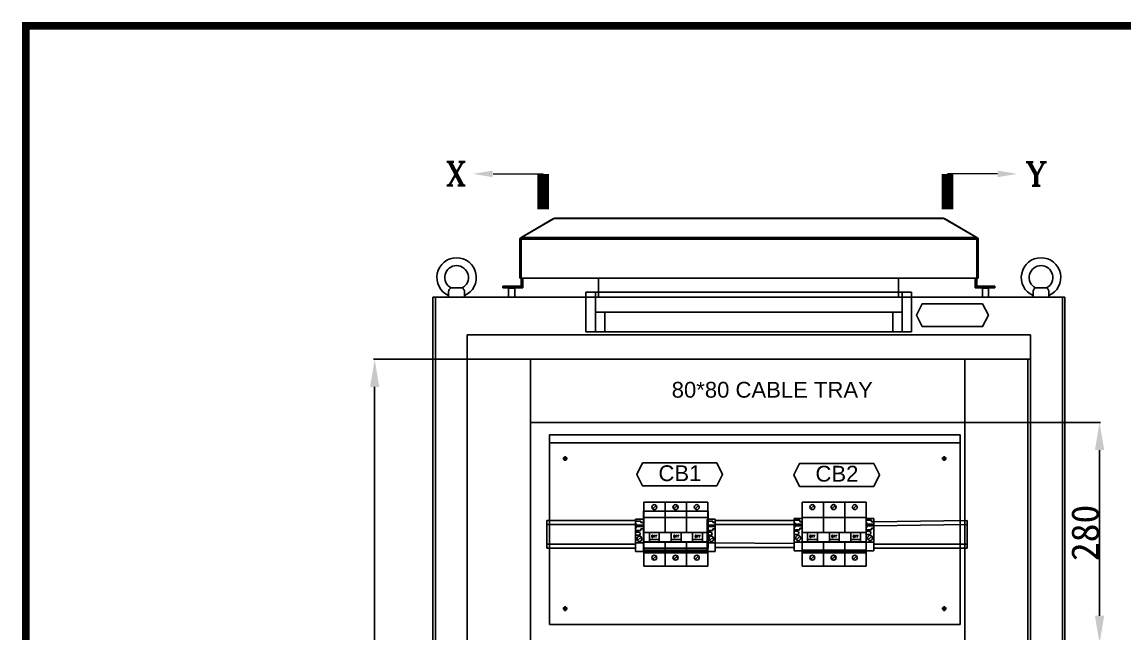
# Model space of a CAD drawing. Extents: x 81437 to 204847, y -54769 to -29444.
# Drawn here: x 91346 to 92742, y -38998 to -38223 of the extents above; entities that cross this region are included whole.
import ezdxf
from ezdxf.enums import TextEntityAlignment as Align
from ezdxf.lldxf.tags import DXFTag

# ---------------------------------------------------------------- set-up
doc = ezdxf.new("R2010")
doc.units = 0
doc.header["$LTSCALE"] = 100
doc.header["$MEASUREMENT"] = 0
for name, color, linetype in [('COMPONENT', 7, 'Continuous'), ('LOOP', 5, 'Continuous'), ('PANEL', 7, 'Continuous'), ('PSU', 12, 'Continuous'), ('t', 1, 'Continuous'), ('TEXT', 7, 'Continuous'), ('操作台', 7, 'Continuous')]:
    doc.layers.add(name, color=color, linetype=linetype)
doc.styles.add('HZ', font='arial.ttf', dxfattribs={"width": 0.7})
doc.styles.add('ROMANS', font='romans', dxfattribs={"width": 0.8, "height": 2})
doc.styles.add('ROMANT', font='romant.shx')
doc.styles.get("Standard").update_dxf_attribs({"font": ''})
doc.styles.add('微软雅黑', font='')
doc.styles.get('Standard').set_extended_font_data('SimSun')
doc.styles.get('微软雅黑').set_extended_font_data('Microsoft YaHei')
tags = doc.linetypes.add('CENTER2', pattern=[1.125, 0.75, -0.125, 0.125, -0.125]).pattern_tags.tags
tags[10:11] = [DXFTag(74, 4), DXFTag(75, 0), DXFTag(340, '0'), DXFTag(46, 1.0), DXFTag(50, 0.0), DXFTag(44, 0.0), DXFTag(45, 0.0)]
tags[8:9] = [DXFTag(74, 4), DXFTag(75, 0), DXFTag(340, '0'), DXFTag(46, 1.0), DXFTag(50, 0.0), DXFTag(44, 0.0), DXFTag(45, 0.0)]
tags[6:7] = [DXFTag(74, 4), DXFTag(75, 0), DXFTag(340, '0'), DXFTag(46, 1.0), DXFTag(50, 0.0), DXFTag(44, 0.0), DXFTag(45, 0.0)]
tags[4:5] = [DXFTag(74, 4), DXFTag(75, 0), DXFTag(340, '0'), DXFTag(46, 1.0), DXFTag(50, 0.0), DXFTag(44, 0.0), DXFTag(45, 0.0)]
tags = doc.linetypes.add('HIDDEN', pattern=[0.375, 0.25, -0.125]).pattern_tags.tags
tags[6:7] = [DXFTag(74, 4), DXFTag(75, 0), DXFTag(340, '0'), DXFTag(46, 1.0), DXFTag(50, 0.0), DXFTag(44, 0.0), DXFTag(45, 0.0)]
tags[4:5] = [DXFTag(74, 4), DXFTag(75, 0), DXFTag(340, '0'), DXFTag(46, 1.0), DXFTag(50, 0.0), DXFTag(44, 0.0), DXFTag(45, 0.0)]
doc.dimstyles.new('ISO-25', dxfattribs={"dimtxt": 35, "dimasz": 35, "dimexe": 1.25, "dimexo": 0.625, "dimtad": 1, "dimtoh": 1, "dimdec": 0, "dimtxsty": 'Standard', "dimcen": 2.5, "dimadec": 0, "dimazin": 0, "dimtfac": 1, "dimtdec": 0, "dimtmove": 0, "dimatfit": 3, "dimfxl": 1, "dimarcsym": 0})

# ---------------------------------------------------------------- blocks, each defined once
blk = doc.blocks.new('风帽正面')
at = {"linetype": 'Continuous'}
for p, q in [((60582.9, -62124.9), (60541.6, -62148.8)), ((60583.7, -62124.9), (60542.3, -62148.8)), ((60582.9, -62124.9), (60583.1, -62125.3)), ((60583.7, -62124.9), (61076.8, -62124.9)), ((60584.3, -62124.6), (61076.2, -62124.6)), ((61076.8, -62124.9), (61118.1, -62148.8)), ((61077.6, -62124.9), (61077.4, -62125.3)), ((61077.6, -62124.9), (61118.9, -62148.8)), ((60540.2, -62200.6), (60540.2, -62151.1)), ((60540.2, -62151.1), (60541.7, -62151.1)), ((60541.6, -62148.8), (60542.1, -62149.6)), ((60541.7, -62200.6), (60541.7, -62151.1)), ((60541.7, -62151.1), (61118.7, -62151.1)), ((60542.3, -62148.8), (61118.1, -62148.8)), ((61118.9, -62148.8), (61118.4, -62149.6)), ((61118.7, -62200.6), (61118.7, -62151.1)), ((61120.2, -62151.1), (61118.7, -62151.1)), ((61120.2, -62200.6), (61120.2, -62151.1)), ((60540.2, -62200.6), (60541.7, -62200.6)), ((60541.7, -62210.6), (60541.7, -62200.6)), ((60541.7, -62200.6), (61118.7, -62200.6)), ((60543.7, -62212.6), (60543.7, -62200.6)), ((60639.7, -62224.6), (60639.7, -62200.6)), ((61019.7, -62224.6), (61019.7, -62200.6)), ((61116.7, -62212.6), (61116.7, -62200.6)), ((61118.7, -62210.6), (61118.7, -62200.6)), ((61120.2, -62200.6), (61118.7, -62200.6)), ((60518.7, -62210.6), (60518.7, -62212.6)), ((60518.7, -62210.6), (60541.7, -62210.6)), ((60518.7, -62212.6), (60543.7, -62212.6)), ((60521.7, -62210.6), (60521.7, -62212.6)), ((60526.2, -62212.6), (60525.7, -62213.1)), ((60525.7, -62224.6), (60525.7, -62213.1)), ((60525.7, -62213.1), (60533.7, -62213.1)), ((60533.7, -62213.1), (60533.2, -62212.6)), ((60533.7, -62224.6), (60533.7, -62213.1)), ((60543.7, -62212.6), (60541.7, -62210.6)), ((61116.7, -62212.6), (61118.7, -62210.6)), ((61141.7, -62212.6), (61116.7, -62212.6)), ((61118.7, -62210.6), (61141.7, -62210.6)), ((61126.2, -62212.6), (61125.7, -62213.1)), ((61125.7, -62224.6), (61125.7, -62213.1)), ((61125.7, -62213.1), (61133.7, -62213.1)), ((61133.7, -62213.1), (61133.2, -62212.6)), ((61133.7, -62224.6), (61133.7, -62213.1)), ((61138.7, -62210.6), (61138.7, -62212.6)), ((61141.7, -62210.6), (61141.7, -62212.6))]:
    blk.add_line(p, q, dxfattribs=at)
for centre, radius, start, end in [((60584.3, -62127.3), 2.7, 90, 120), ((61076.2, -62127.3), 2.7, 60, 90), ((60542.9, -62151.1), 2.7, 120, 180), ((60693.6, -62183.3), 155.2, 167.8738, 168.0486), ((60588.1, -62160.6), 47.3, 167.3118, 167.8829), ((61072.4, -62160.6), 47.3, 12.1171, 12.6882), ((60966.9, -62183.3), 155.2, 11.9514, 12.1262), ((61117.5, -62151.1), 2.7, 0, 60)]:
    blk.add_arc(centre, radius, start, end, dxfattribs=at)
for points, start_tangent, end_tangent in [([(60583.7, -62124.9), (60583.8, -62124.8), (60584.1, -62124.6)], (0.647129, 0.762381), (0.925529, 0.378677)), ([(60584.1, -62124.6), (60584.3, -62124.6)], (0.925529, 0.378677), (1, 0)), ([(61076.4, -62124.6), (61076.2, -62124.6)], (-0.925529, 0.378677), (-1, 0)), ([(61076.8, -62124.9), (61076.7, -62124.8), (61076.4, -62124.6)], (-0.647129, 0.762381), (-0.925529, 0.378677)), ([(60542.1, -62149.4), (60542.1, -62149.6), (60541.9, -62150.2)], (-0.266985, -0.963701), (-0.2203, -0.975432)), ([(60542.3, -62148.8), (60542.3, -62148.9), (60542.1, -62149.4)], (-0.390683, -0.920525), (-0.266985, -0.963701)), ([(61118.1, -62148.8), (61118.2, -62148.9), (61118.3, -62149.4)], (0.390683, -0.920525), (0.266985, -0.963701)), ([(61118.3, -62149.4), (61118.4, -62149.6), (61118.5, -62150.2)], (0.266985, -0.963701), (0.2203, -0.975432))]:
    blk.add_spline(points, degree=3, dxfattribs=dict(at, start_tangent=start_tangent, end_tangent=end_tangent))
blk = doc.blocks.new('LAMP')
at = {"layer": 'PANEL', "color": 9}
for p, q in [((-206.2, 0), (206.2, 0)), ((-206.2, -50), (-206.2, 0)), ((-194.2, -50), (-194.2, 0)), ((194.2, -50), (194.2, 0)), ((206.2, 0), (206.2, -50)), ((-194.2, -25), (194.2, -25)), ((-182.2, -25), (-182.2, -50)), ((182.2, -25), (182.2, -50)), ((206.2, -50), (-206.2, -50))]:
    blk.add_line(p, q, dxfattribs=at)
blk = doc.blocks.new('*D206')
at = {"color": 0, "lineweight": -2, "transparency": 16777216}
for p, q in [((92540, -38729.6), (92711.2, -38729.6)), ((92709.9, -38764.6), (92709.9, -38974.6)), ((92540, -39009.6), (92711.2, -39009.6))]:
    blk.add_line(p, q, dxfattribs=at)
at = {"color": 0, "transparency": 16777216}
for points in [[(92704.1, -38764.6), (92715.8, -38764.6), (92709.9, -38729.6)], [(92704.1, -38974.6), (92715.8, -38974.6), (92709.9, -39009.6)]]:
    blk.add_solid(points, dxfattribs=at)
at = {"layer": 'Defpoints', "color": 0, "transparency": 16777216}
for p in [(92539.3, -38729.6, -63738.9), (92539.3, -39009.6), (92709.9, -39009.6)]:
    blk.add_point(p, dxfattribs=at)
at = {"color": 0, "transparency": 16777216, "insert": (92691.8, -38869.6), "char_height": 35, "attachment_point": 5, "rotation": 90}
blk.add_mtext('280', dxfattribs=at)
blk = doc.blocks.new('*D213')
at = {"color": 0, "lineweight": -2, "transparency": 16777216}
for p, q in [((91908.7, -38649.6), (91790.8, -38649.6)), ((91792.1, -38684.6), (91792.1, -40415.1)), ((91908.7, -40450.1), (91790.8, -40450.1))]:
    blk.add_line(p, q, dxfattribs=at)
at = {"color": 0, "transparency": 16777216}
for points in [[(91786.3, -38684.6), (91797.9, -38684.6), (91792.1, -38649.6)], [(91786.3, -40415.1), (91797.9, -40415.1), (91792.1, -40450.1)]]:
    blk.add_solid(points, dxfattribs=at)
at = {"layer": 'Defpoints', "color": 0, "transparency": 16777216}
for p in [(91909.3, -38649.6), (91792.1, -40450.1), (91909.3, -40450.1)]:
    blk.add_point(p, dxfattribs=at)
at = {"color": 0, "transparency": 16777216, "insert": (91774, -39549.8), "char_height": 35, "attachment_point": 5, "rotation": 90}
blk.add_mtext('1800', dxfattribs=at)
blk = doc.blocks.new('NZ125-3P')
at = {"layer": 'COMPONENT', "color": 6, "linetype": 'HIDDEN', "ltscale": 0.2}
for p, q in [((86866.6, -25525.6), (86871, -25521.3)), ((86893.3, -25525.6), (86897.7, -25521.3)), ((86893.6, -25525.6), (86898, -25521.3)), ((86920.3, -25525.6), (86924.7, -25521.3)), ((86866.6, -25589.8), (86871, -25585.5)), ((86893.3, -25589.8), (86897.7, -25585.5)), ((86893.6, -25589.8), (86898, -25585.5)), ((86920.3, -25589.8), (86924.7, -25585.5))]:
    blk.add_line(p, q, dxfattribs=at)
for centre in [(86868.8, -25523.5), (86895.5, -25523.5), (86895.8, -25523.5), (86922.5, -25523.5), (86868.8, -25587.6), (86895.5, -25587.6), (86895.8, -25587.6), (86922.5, -25587.6)]:
    blk.add_circle(centre, 3.1, dxfattribs=at)
at = {"layer": 'PSU', "linetype": 'HIDDEN', "ltscale": 0.2}
for p, q in [((86855.7, -25517.4), (86909.7, -25517.4)), ((86855.7, -25536.6), (86855.7, -25517.4)), ((86882.7, -25536.6), (86882.7, -25517.4)), ((86882.7, -25517.4), (86936.7, -25517.4)), ((86882.7, -25536.6), (86882.7, -25517.4)), ((86909.7, -25536.6), (86909.7, -25517.4)), ((86909.7, -25536.6), (86909.7, -25517.4)), ((86936.7, -25536.6), (86936.7, -25517.4)), ((86909.7, -25555.8), (86909.7, -25536.6)), ((86936.7, -25598.4), (86936.7, -25536.6)), ((86855.7, -25598.4), (86855.7, -25581.6)), ((86882.7, -25598.4), (86882.7, -25581.6)), ((86882.7, -25598.4), (86882.7, -25581.6)), ((86909.7, -25598.4), (86909.7, -25581.6)), ((86909.7, -25598.4), (86909.7, -25581.6)), ((86936.7, -25598.4), (86936.7, -25584.6)), ((86855.7, -25598.4), (86909.7, -25598.4)), ((86882.7, -25598.4), (86936.7, -25598.4))]:
    blk.add_line(p, q, dxfattribs=at)
at = {"layer": 'PSU'}
for p, q in [((86855.7, -25536.6), (86909.7, -25536.6)), ((86855.7, -25581.6), (86855.7, -25536.6)), ((86882.7, -25555.8), (86882.7, -25536.6)), ((86882.7, -25536.6), (86936.7, -25536.6)), ((86882.7, -25555.8), (86882.7, -25536.6)), ((86909.7, -25555.8), (86909.7, -25536.6)), ((86936.7, -25581.6), (86936.7, -25536.6)), ((86855.7, -25555.8), (86873.7, -25555.8)), ((86855.7, -25567.5), (86909.7, -25567.5)), ((86862.8, -25567.5), (86862.8, -25555.8)), ((86862.8, -25564.4), (86875.1, -25564.4)), ((86873.7, -25555.8), (86891.7, -25555.8)), ((86875.1, -25567.5), (86875.1, -25555.8)), ((86882.7, -25555.8), (86900.7, -25555.8)), ((86882.7, -25567.5), (86936.7, -25567.5)), ((86882.7, -25581.6), (86882.7, -25567.5)), ((86890.3, -25567.5), (86890.3, -25555.8)), ((86890.3, -25564.4), (86902.6, -25564.4)), ((86891.7, -25555.8), (86909.7, -25555.8)), ((86900.7, -25555.8), (86918.7, -25555.8)), ((86902.6, -25567.5), (86902.6, -25555.8)), ((86909.7, -25581.6), (86909.7, -25567.5)), ((86917.3, -25567.5), (86917.3, -25555.8)), ((86917.3, -25564.4), (86929.6, -25564.4)), ((86918.7, -25555.8), (86936.7, -25555.8)), ((86929.6, -25567.5), (86929.6, -25555.8)), ((86855.7, -25568), (86909.7, -25568)), ((86855.7, -25577.9), (86909.7, -25577.9)), ((86855.7, -25579.2), (86909.7, -25579.2)), ((86855.7, -25581.6), (86909.7, -25581.6)), ((86873.7, -25581.6), (86873.7, -25581.6)), ((86882.7, -25568), (86936.7, -25568)), ((86882.7, -25577.9), (86936.7, -25577.9)), ((86882.7, -25579.2), (86936.7, -25579.2)), ((86882.7, -25581.6), (86936.7, -25581.6)), ((86891.7, -25581.6), (86891.7, -25581.6)), ((86900.7, -25581.6), (86900.7, -25581.6)), ((86918.7, -25581.6), (86918.7, -25581.6))]:
    blk.add_line(p, q, dxfattribs=at)
at = {"layer": 'TEXT', "style": 'ROMANS'}
for p in [(86868.7, -25560.5), (86896.5, -25560.5), (86923.6, -25560.5)]:
    blk.add_text('OFF', height=3.09, dxfattribs=at).set_placement(p, align=Align.MIDDLE)
blk = doc.blocks.new('堵头')
at = {"color": 53}
for p, q in [((0, -41), (0, 0)), ((0, 0), (10, 0)), ((10, 0), (10, -41)), ((0, -11), (10, -11)), ((7.3, -18.3), (2.7, -13.8)), ((0, -20.6), (4, -20.6)), ((0, -24.6), (4, -24.6)), ((0, -26.6), (7, -26.6)), ((7, -28.6), (7, -26.6)), ((0, -29.6), (1, -29.6)), ((0, -35.6), (1, -35.6)), ((0, -38.6), (7, -38.6)), ((10, -41), (0, -41)), ((1, -29.6), (1, -31.6)), ((10, -31.6), (1, -31.6)), ((10, -33.6), (1, -33.6)), ((1, -35.6), (1, -33.6)), ((10, -28.6), (7, -28.6)), ((10, -36.6), (7, -36.6)), ((7, -36.6), (7, -38.6))]:
    blk.add_line(p, q, dxfattribs=at)
blk.add_arc((4, -22.6), 2, 270, 90, dxfattribs=at)
blk.add_ellipse((5, -16.1), major_axis=(0, -3.5), ratio=0.857143, start_param=4.712389, end_param=10.995574, dxfattribs=at)
blk = doc.blocks.new('图框')
at = {"layer": 't', "color": 7, "const_width": 9.62}
blk.add_lwpolyline([(4109.5, -3210.4), (4109.5, -58.9), (-6.2, -58.9), (-6.2, -3210.4)], close=True, dxfattribs=at)
at = {"color": 7, "style": '微软雅黑', "flags": 8}
for tag, p, height in [('DWG.NAME:', (1375.5, -2969.2), 25), ('DWG.NO.:', (3122, -3089.3), 24), ('图纸编号', (3309.2, -3111.3), 24), ('FILENO.:', (3122.5, -3165), 24), ('文档号', (3311.6, -3183), 24)]:
    blk.add_attdef(tag, p, '', height=height, dxfattribs=at)
at = {"color": 7, "style": '微软雅黑', "width": 0.8, "flags": 8}
for tag, p, height in [('PROJECT_NAME', (3324.7, -2969.2), 25), ('PROJECTNAME:', (3119.3, -2971.7), 24)]:
    blk.add_attdef(tag, p, '', height=height, dxfattribs=at)
at = {"color": 7, "style": '微软雅黑', "flags": 8}
for tag, height, width, p in [('RENLIU', 24, 0.7, (692, -3009.2)), ('SHUFENWANG', 24, 0.7, (879.6, -3009.2)), ('FANGHOU', 24, 0.7, (1063.6, -3009.2)), ('DANDANLI', 24, 0.7, (1243.9, -3009.2)), ('#10STATIONONTROLCABINETCOVER', 30, 0.6, (1771.7, -3076)), ('HANGZHOUHOLLYSYSAUTOMATIONCO.,LTD.', 24, 0.7, (2763.9, -3104.6))]:
    blk.add_attdef(tag, text='', height=height, dxfattribs=dict(at, width=width)).set_placement(p, align=Align.MIDDLE)
for tag, p in [('图纸名称:', (1371.6, -3024.8)), ('项目名称', (3272.9, -3045.6))]:
    blk.add_attdef(tag, text='', height=25, dxfattribs=at).set_placement(p, align=Align.BOTTOM_LEFT)
at = {"color": 7, "flags": 8}
blk.add_attdef('A', text='', height=23, dxfattribs=at).set_placement((53.7, -3033.7), align=Align.MIDDLE)
at = {"color": 7, "style": '微软雅黑', "flags": 8}
for tag, height, p in [('设计时间', 23, (207.7, -3033.7)), ('刘仁', 23, (692, -3061.1)), ('王姝芬', 23, (879.6, -3061.1)), ('侯方', 23, (1063.6, -3061.1)), ('李丹丹', 23, (1243.9, -3061.1)), ('PAGEXOFX', 24, (3947.6, -3097.9)), ('REV.', 24, (53.2, -3121.9)), ('DATE', 24, (202.7, -3121.9)), ('DESCRIPTION', 24, (445.6, -3121.9)), ('PREPARED', 24, (692, -3121.9)), ('CHECKED', 24, (879.6, -3121.9)), ('SIGNED', 24, (1063.6, -3121.9)), ('APPROVED', 24, (1243.9, -3121.9)), ('图纸名称', 30, (1771.7, -3153.6)), ('第几页共几页', 24, (3947.6, -3172.9))]:
    blk.add_attdef(tag, text='', height=height, dxfattribs=at).set_placement(p, align=Align.MIDDLE)

msp = doc.modelspace()

# ---------------------------------------------------------------- linework, layer by layer
at = {"color": 7}
for p, q in [((91865.8, -40681.1), (91865.8, -38571.1)), ((91865.8, -38571.1), (92665.8, -38571.1)), ((92665.8, -38571.1), (92665.8, -40681.1)), ((91909.3, -40527.6), (91909.3, -38618.6)), ((91909.3, -38695.1), (91909.3, -40495.4))]:
    msp.add_line(p, q, dxfattribs=at)
at = {"color": 7, "linetype": 'HIDDEN'}
for p, q in [((91869, -40571.1), (91869, -38571.1)), ((92662.8, -38571.1), (92662.8, -40571.1))]:
    msp.add_line(p, q, dxfattribs=at)
at = {"color": 7, "linetype": 'Continuous'}
msp.add_line((91910.3, -38618.6), (92622.3, -38618.6), dxfattribs=at)
for p, q in [((92622.3, -38618.6), (92622.3, -40571.1)), ((91909.3, -38649.6), (92622.3, -38649.6)), ((91909.3, -38649.6), (92622.3, -38649.6))]:
    msp.add_line(p, q)
at = {"color": 4, "linetype": 'CENTER2'}
for p, q in [((92030.3, -38775.5, -63738.9), (92036.3, -38775.5, -63738.9)), ((92033.3, -38772.5, -63738.9), (92033.3, -38778.5, -63738.9)), ((92510.3, -38775.5, -63738.9), (92516.3, -38775.5, -63738.9)), ((92510.3, -38775.5, -63738.9), (92516.3, -38775.5, -63738.9)), ((92513.3, -38772.5, -63738.9), (92513.3, -38778.5, -63738.9)), ((92513.3, -38772.5, -63738.9), (92513.3, -38778.5, -63738.9)), ((92030.3, -38965.5, -63738.9), (92036.3, -38965.5, -63738.9)), ((92033.3, -38962.5, -63738.9), (92033.3, -38968.5, -63738.9)), ((92510.3, -38965.5, -63738.9), (92516.3, -38965.5, -63738.9)), ((92513.3, -38962.5, -63738.9), (92513.3, -38968.5, -63738.9))]:
    msp.add_line(p, q, dxfattribs=at)
at = {"linetype": 'CENTER2'}
for p, q in [((92033.2, -38775.5, -63738.9), (92033.4, -38775.5, -63738.9)), ((92033.3, -38775.6, -63738.9), (92033.3, -38775.4, -63738.9)), ((92513.2, -38775.5, -63738.9), (92513.4, -38775.5, -63738.9)), ((92513.2, -38775.5, -63738.9), (92513.4, -38775.5, -63738.9)), ((92513.3, -38775.6, -63738.9), (92513.3, -38775.4, -63738.9)), ((92513.3, -38775.6, -63738.9), (92513.3, -38775.4, -63738.9)), ((92033.2, -38965.5, -63738.9), (92033.4, -38965.5, -63738.9)), ((92033.3, -38965.6, -63738.9), (92033.3, -38965.4, -63738.9)), ((92513.2, -38965.5, -63738.9), (92513.4, -38965.5, -63738.9)), ((92513.3, -38965.6, -63738.9), (92513.3, -38965.4, -63738.9))]:
    msp.add_line(p, q, dxfattribs=at)
at = {"color": 6}
for p, q in [((92010, -38853.9, -63738.8), (92122.3, -38853.9, -63738.9)), ((92010, -38888.9, -63738.8), (92010, -38853.9, -63738.8)), ((92010, -38858.9, -63738.8), (92122.3, -38858.9, -63738.9)), ((92542.3, -38853.9, -63738.8), (92424.3, -38855.6, -63737.8)), ((92542.3, -38858.9, -63738.8), (92424.3, -38860.6, -63737.8)), ((92542.3, -38888.9, -63738.8), (92542.3, -38853.9, -63738.8)), ((92010, -38883.9, -63738.8), (92122.3, -38883.9, -63738.9)), ((92010, -38888.9, -63738.8), (92122.3, -38888.9, -63738.9)), ((92542.3, -38883.9, -63738.8), (92424.3, -38883.9, -63737.8)), ((92542.3, -38888.9, -63738.8), (92424.3, -38888.9, -63737.8))]:
    msp.add_line(p, q, dxfattribs=at)
at = {"color": 7}
for points in [[(91905.8, -38571.1), (91905.8, -38564, 0.414214), (91900.8, -38559), (91890.8, -38559, 0.414214), (91885.8, -38564), (91885.8, -38571.1)], [(92625.8, -38571.1), (92625.8, -38564, -0.414214), (92630.8, -38559), (92640.8, -38559, -0.414214), (92645.8, -38564), (92645.8, -38571.1)]]:
    msp.add_lwpolyline(points, format="xyb", dxfattribs=at)
at = {"color": 3}
msp.add_lwpolyline([(92561.8, -38579.3), (92485.4, -38579.3), (92478.1, -38593.8), (92485.4, -38608.3), (92561.8, -38608.3), (92569.1, -38593.8), (92561.8, -38579.3)], dxfattribs=at)
at = {"color": 7}
msp.add_lwpolyline([(91909.3, -38618.6), (92622.3, -38618.6)], dxfattribs=at)
for points in [[(91909.3, -40450.1), (91989.3, -40450.1), (91989.3, -38649.6), (91909.3, -38649.6)], [(91989.3, -38649.6), (92539.3, -38649.6), (92539.3, -38729.6), (91989.3, -38729.6)], [(92539.3, -40450.1), (92619.3, -40450.1), (92619.3, -38649.6), (92539.3, -38649.6)]]:
    msp.add_lwpolyline(points, close=True)
at = {"elevation": -63738.9}
for points in [[(92013.3, -38985.5), (92533.3, -38985.5), (92533.3, -38745.5), (92013.3, -38745.5)], [(92013.3, -38985.5), (92533.3, -38985.5), (92533.3, -38755.5), (92013.3, -38755.5)]]:
    msp.add_lwpolyline(points, close=True, dxfattribs=at)
at = {"color": 3, "elevation": -63737.8}
for points in [[(92225.3, -38781), (92131.3, -38781), (92124, -38795.5), (92131.3, -38810), (92225.3, -38810), (92232.6, -38795.5), (92225.3, -38781)], [(92424.1, -38781.6), (92330, -38781.6), (92322.8, -38796.1), (92330, -38810.7), (92424.1, -38810.7), (92431.4, -38796.1), (92424.1, -38781.6)]]:
    msp.add_lwpolyline(points, dxfattribs=at)
at = {"color": 0, "elevation": -63738.9}
msp.add_lwpolyline([(92132.3, -38842), (92214.2, -38842), (92214.2, -38889), (92132.3, -38889)], close=True, dxfattribs=at)
for centre in [(92033.3, -38775.5, -63738.9), (92513.3, -38775.5, -63738.9), (92033.3, -38965.5, -63738.9), (92513.3, -38965.5, -63738.9)]:
    msp.add_circle(centre, 2)
at = {"color": 7}
for centre, radius, start, end in [((91895.8, -38546.1), 25, 293.5782, 246.4218), ((92635.8, -38546.1), 25, 293.5782, 246.4218), ((91895.8, -38546.1), 15, 297.5291, 242.4709), ((92635.8, -38546.1), 15, 297.5291, 242.4709)]:
    msp.add_arc(centre, radius, start, end, dxfattribs=at)
at = {"layer": 'LOOP', "color": 5, "lineweight": 0}
for p, q in [((91942, -38414.9), (92005.4, -38414.9)), ((92580.8, -38414.9), (92517.4, -38414.9))]:
    msp.add_line(p, q, dxfattribs=at)
at = {"layer": 'LOOP', "color": 5, "lineweight": 0, "const_width": 15}
for points in [[(92005.4, -38414.9), (92005.4, -38460)], [(92517.4, -38414.9), (92517.4, -38460)]]:
    msp.add_lwpolyline(points, dxfattribs=at)
at = {"layer": 'LOOP', "color": 5, "lineweight": 0}
for points in [[(91941.6, -38410.7), (91916.6, -38414.9), (91941.6, -38419.1)], [(92580.8, -38419.1), (92605.8, -38414.9), (92580.8, -38410.7)]]:
    msp.add_solid(points, dxfattribs=at)
at = {"layer": '操作台', "color": 6}
for p, q in [((92223.3, -38853.9, -63738.9), (92323.3, -38853.9, -63737.8)), ((92223.3, -38859, -63738.9), (92323.3, -38859, -63737.8)), ((92223.3, -38882.2, -63738.9), (92323.3, -38882.9, -63737.8)), ((92223.3, -38887.9, -63738.9), (92323.3, -38887.9, -63737.8))]:
    msp.add_line(p, q, dxfattribs=at)

# ---------------------------------------------------------------- block references
at = {"color": 1}
for name, p in [('图框', (91356.6, -38168.5)), ('NZ125-3P', (5277.4, -13313.4, -63737.8)), ('NZ125-3P', (5477.5, -13313.4, -63737.8))]:
    msp.add_blockref(name, p, dxfattribs=at)
at = {"lineweight": 20}
msp.add_blockref('风帽正面', (31435.8, 23653.5), dxfattribs=at)
at = {"color": 7}
msp.add_blockref('LAMP', (92265.8, -38564.9), dxfattribs=at)
at = {"xscale": -1, "rotation": 180}
for p in [(92122.3, -38893.2, -63738.9), (92213.3, -38893.2, -63738.9), (92323.3, -38892.2, -63737.8), (92414.3, -38892.2, -63737.8)]:
    msp.add_blockref('堵头', p, dxfattribs=at)

# ---------------------------------------------------------------- texts
at = {"lineweight": 0, "style": 'HZ'}
msp.add_text('80*80 CABLE TRAY', height=20, dxfattribs=at).set_placement((92168.2, -38698.3))
at = {"color": 0, "style": 'HZ'}
for s, p in [('CB1', (92151.4, -38804, -63737.8)), ('CB2', (92350.2, -38804.6, -63737.8))]:
    msp.add_text(s, height=20, dxfattribs=at).set_placement(p)
at = {"layer": 'TEXT', "color": 5, "lineweight": 0, "style": 'ROMANT'}
for s, p in [('X', (91895, -38429.6)), ('Y', (92629.7, -38430.2))]:
    msp.add_text(s, height=30, dxfattribs=at).set_placement(p, align=Align.CENTER)

# ---------------------------------------------------------------- dimensions: what is measured, and where the dimension line sits
at = {"color": 3}
for base, p1, p2, picture, middle in [((91792.09264, -40450.08961), (91909.32719, -38649.58964), (91909.32719, -40450.08961), '*D213', (91773.96764, -39549.83963)), ((92709.9, -39009.6, 63738.9), (92539.3, -38729.6), (92539.3, -39009.6, 63738.9), '*D206', (92691.8, -38869.6, 63738.9))]:
    dim = msp.add_linear_dim(base=base, p1=p1, p2=p2, angle=90, dimstyle='ISO-25', dxfattribs=at)
    dim.commit()
    dim.dimension.update_dxf_attribs({"geometry": picture, "text_midpoint": middle})

doc.saveas('drawing.dxf')
